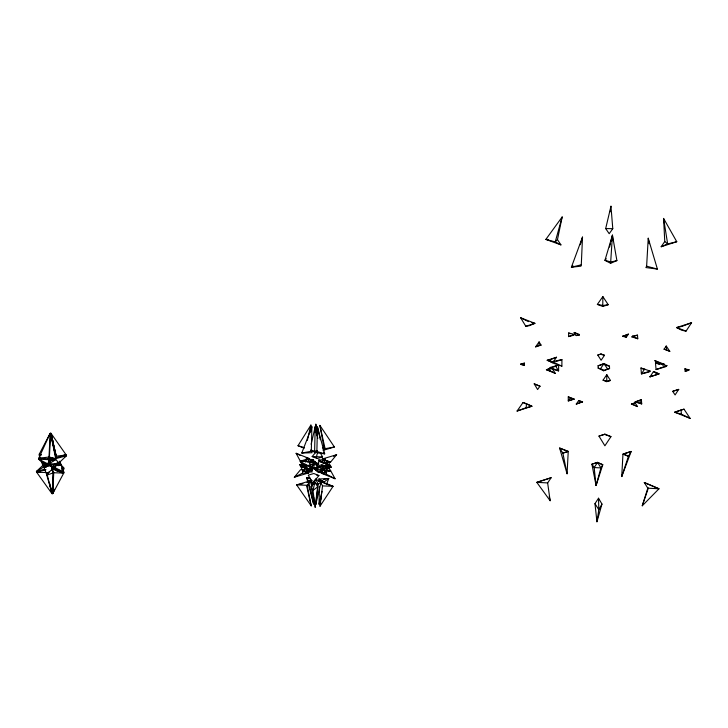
<?xml version="1.0" encoding="UTF-8"?>
<svg xmlns="http://www.w3.org/2000/svg" width="728" height="728" viewBox="0 0 728 728"><rect width="100%" height="100%" fill="white"/><g stroke="black" fill="none" stroke-linecap="round" stroke-linejoin="round"><path stroke-width="1.09" d="M568.277 396.851L568.277 400.919L574.146 399.026L568.277 396.851L573.882 399.481M568.623 336.591L568.623 333.005L574.301 334.316L574.055 335.117L568.623 336.591L574.301 334.316M561.87 366.184L561.925 359.623L552.361 361.625L552.152 362.762L561.87 366.184L552.361 361.625M558.658 365.065L558.594 370.88L549.94 368.423L550.104 367.476L558.658 365.065L552.843 367.303M555.218 373.318L549.822 370.752L549.877 368.432L551.961 367.977L555.218 373.318L546.4 369.769L549.877 368.432M550.632 361.925L550.677 359.541L547.174 360.269L552.843 362.526L556.529 357.257L547.174 360.269L552.843 362.526M311.302 451.269L311.884 426.763L301.774 453.034L312.103 452.725L311.302 451.269L301.774 453.034M317.817 438.456L315.206 426.79L314.614 451.214L315.397 452.661L317.408 451.651M308.39 484.202L313.595 503.967L313.75 497.461M316.871 451.469L317.463 426.954L324.679 453.853L317.645 452.925L316.871 451.469L324.679 453.853L323.687 452.124M312.194 486.031L311.775 483.874L315.597 479.17L321.084 482L315.788 504.422L315.843 502.238M321.366 498.016L319.028 504.195L319.446 486.814M535.59 346.856L538.984 345.5L539.102 341.914L535.59 346.856L541.059 345.108L539.102 341.914M50.587 435.49L50.687 433.26L53.362 442.751M517.071 411.038L526.235 407.689L526.408 403.694L523.023 402.539L517.071 411.038L531.95 406.242L526.408 403.694M567.076 473.773L568.24 451.369L559.614 448.039L567.076 473.773L562.862 453.144L559.614 448.039L568.04 451.487L562.862 453.144L568.24 451.369M581.29 264.819L582.509 237.101L571.389 267.212L580.971 266.166L581.29 264.819L571.389 267.212L572.854 265.565M46.992 472.627L46.783 475.22L52.243 493.693L53.199 472.818L51.806 469.269M51.078 488.197L52.389 493.457L53.344 472.59L51.952 469.05M52.762 493.62L53.726 472.754L51.988 468.322L63.773 473.054L52.762 493.62L53.472 490.29M49.013 457.038L50.141 433.433L38.775 458.258L50.933 458.986L49.013 457.038L38.775 458.258M50.669 433.451L55.683 458.758L49.54 457.057L51.46 459.004L55.683 458.758L55.819 456.31L50.669 433.451L49.404 457.066L51.324 459.013L49.049 457.866M51.524 490.226L52.252 493.457L52.361 491.227M51.661 490.226L52.389 493.457L52.498 491.227M52.88 491.245L52.771 493.475L54.627 489.362M524.369 365.483L524.479 363.145L520.948 363.864L521.011 364.51L524.369 365.483L520.948 363.864M597.215 462.444L602.784 464.728L600.918 467.904L596.077 485.53L591.9 464.182L597.588 462.389L602.784 464.728L596.077 485.53L596.177 483.328M610.874 241.696L612.439 235.208L610.601 263.318L604.941 260.342L612.439 235.208L616.898 260.588L610.601 263.318M64 454.927L66.221 454.991L56.147 456.192L51.005 433.342L66.221 454.991L55.91 457.776M621.73 476.558L622.959 454.117L631.158 451.433L621.73 476.558L628.455 456.301L631.158 451.433L622.959 454.117L628.455 456.301L623.468 454.017M646.628 266.202L648.229 238.238L657.402 269.069L645.873 267.558L646.628 266.202L657.402 269.069M310.019 432.814L310.911 425.079L298.007 445.718L304.067 448.12M610.319 211.775L610.965 206.233L612.776 228.683L609.2 233.706L605.678 228.574L610.965 206.233M314.551 432.314L315.206 426.79L316.816 435.28M315.315 428.637L315.834 424.233L317.736 434.261M315.169 507.243L317.645 486.895L314.969 481.909L311.129 486.641L315.169 507.243L312.995 490.417L311.129 486.641M315.788 504.422L318.263 484.12L315.597 479.17M320.02 506.206L322.54 485.895L319.856 480.935L333.087 486.304L320.02 506.206L320.784 503.002M596.942 521.767L598.826 509.709L598.516 498.234L594.976 503.658L596.942 521.767L601.965 504.04L598.516 498.234M557.466 239.612L562.162 216.962L545.854 239.403L560.924 244.881L557.466 239.612L555.236 241.896L545.854 239.403L547.966 239.439M49.686 435.471L50.15 433.324L39.248 454.199L41.196 454.982M49.677 435.59L50.141 433.433M50.068 435.617L50.532 433.469L52.107 439.876M52.389 493.457L53.544 488.142M327.436 467.376L327.864 465.438L330.558 465.838L331.249 467.203L327.436 467.376L330.558 465.838M335.089 478.76L326.153 474.128L326.854 470.943L330.676 470.752L335.089 478.76L321.822 473.409L326.854 470.943M330.43 465.774L327.054 464.009L327.746 460.906L330.43 465.774L326.417 464.164M321.185 469.888L325.189 467.922L325.625 465.984L329.011 467.74L322.14 469.797M318.728 460.005L324.916 459.768L324.215 462.862L318.728 460.005L319.483 461.388L322.577 462.626M320.566 469.633L321.257 466.612M307.362 440.376L310.911 425.079M310.865 431.158L311.884 426.763M311.129 444.289L315.206 426.79M317.572 466.63L318.764 461.516L325.816 462.544L326.99 464.801L321.467 466.457L317.572 466.63L325.816 462.544M314.969 481.909L312.995 490.417L317.645 486.895M319.028 504.195L322.049 491.418M314.824 462.771L313.604 467.886L314.096 468.732L317.508 467.713L314.824 462.771L310.956 467.467L314.096 468.732M317.581 452.179L316.389 457.166L317.153 458.558L322.568 456.947L320.429 453.062M313.004 467.321L312.276 470.343L305.56 469.241L304.222 467.085L312.276 470.343L309.655 465.474M609.564 247.101L610.346 243.862M309.354 466.32L310.61 461.215L300.273 461.616L301.683 463.873L309.354 466.32L300.273 461.616M315.524 469.596L314.751 468.24L320.538 467.121L315.524 469.596L310.01 466.73L310.483 464.792L315.47 462.316L318.227 463.745M308.272 462.28L309.036 459.195L313.231 459.805L314.014 461.188L310.656 462.189M306.725 469.069L305.933 472.245L312.267 471.935L311.466 470.597L306.725 469.069L308.572 470.024M308.663 465.165L311.293 470.051L305.778 467.203L306.261 465.265M294.33 477.213L302.375 473.236L303.176 470.06L300.609 469.633L294.33 477.213L308.708 472.918L303.176 470.06M305.778 462.189L306.297 460.132L307.371 462.125M303.13 466.475L303.631 464.546L299.709 464.71L300.573 466.066L303.13 466.475L299.709 464.71M562.162 216.962L555.236 241.896L560.924 244.881M580.334 244.681L582.509 237.101M642.26 505.778L647.802 488.188L644.289 482.537L658.995 488.77L642.26 505.778L648.384 488.006M579.315 334.998L579.479 334.516L574.174 332.459L576.148 335.59L579.315 334.998L574.174 332.459M326.435 484.63L328.783 478.46L318.855 479.024L319.601 480.298L324.315 481.836L328.783 478.46M602.775 306.452L602.848 296.578L597.37 304.413L602.775 306.452L608.217 304.704L602.848 296.578M62.026 472.927L63.882 468.814L61.716 468.705M601.965 504.04L598.826 509.709L594.976 503.658M597.779 355.055L601.146 353.972L604.504 355.282L601.101 360.26L597.779 355.055L601.146 353.972M678.687 389.407L675.093 394.94L672.699 391.346L678.687 389.407L672.699 391.346M600.982 365.019L604.049 363.518L609.463 366.166L609.564 368.541L603.576 370.761L598.152 368.131L598.079 365.756L604.049 363.518L607.552 369.005L609.564 368.541M597.588 462.389L591.9 464.182L594.157 467.567L600.918 467.904L597.588 462.389L594.157 467.567L596.077 485.53M686.058 331.113L691.6 322.722L676.567 327.564L681.863 330.294L686.058 331.113L676.567 327.564L680.443 326.79M664.154 349.149L666.229 346.037L669.796 351.305L664.154 349.149L669.796 351.305M650.004 376.813L653.435 371.635L659.131 373.864L650.004 376.813L659.131 373.864L653.435 371.635M610.956 436.645L604.895 445.791L598.953 436.099L604.959 434.161L610.956 436.645L604.504 434.398L598.953 436.099M622.686 336.354L628.41 334.134L626.353 337.155L622.686 336.354L628.41 334.134M644.717 368.941L641.413 373.901L649.094 372.008L650.177 371.08L640.968 367.995L641.413 373.901L650.177 371.08M547.647 482.919L551.151 477.714L536.8 482.355L550.122 500.709L547.647 482.919L536.8 482.355L551.151 477.714M603.057 380.18L606.779 374.683L610.455 380.462L606.743 381.654L603.057 380.18L607.043 381.299L610.455 380.462M52.143 467.558L54.746 467.467L56.493 464.892L61.061 465.137L63.928 472.299L53.126 467.958M576.312 404.049L578.669 400.591L582.564 401.82L576.312 404.049L582.564 401.82M598.152 368.131L600.482 368.75L604.049 363.518M46.683 474.483L53.954 467.567L49.449 465.756L43.889 467.267L46.683 474.483L47.848 472.781M49.122 471.808L46.783 475.22L53.199 472.818M570.57 397.57L568.277 400.919L574.146 399.026M661.17 246.728L664.764 241.514L663.59 218.427L676.767 241.723L661.17 246.728L667.649 243.926L676.767 241.723M51.197 459.969L48.312 464.118L46.729 464.191L51.351 459.978L48.749 461.579M50.587 458.185L49.004 459.677L51.57 459.532L52.707 457.885M48.667 463.982L51.551 459.832L55.774 459.596L58.832 462.735L53.29 464.236L48.667 463.982L55.774 459.596M46.301 464.027L47.893 463.954L50.778 459.814L38.62 459.086L41.815 462.235L46.41 464.1L45.436 464.146M539.93 386.195L537.592 389.544L534.206 383.856L539.93 386.195L534.206 383.856M43.443 466.894L46.219 464.273L41.733 462.471L43.443 466.894L44.645 465.174M44.927 465.292L43.725 467.012L46.501 464.391M603.576 370.761L607.552 369.005M631.931 336.928L632.523 336.127L637.491 335.135L637.764 338.766L631.931 336.928L637.491 335.135M328.728 467.185L324.897 471.908L323.214 468.841L328.728 467.185L326.381 468.341M325.989 463.054L327.746 460.906M320.811 469.605L323.341 466.502M320.966 469.869L323.487 466.775M318.909 475.557L312.621 483.274L308.281 475.156L313.814 473.5L318.909 475.557L316.753 475.193M330.485 462.253L336.609 454.736L322.295 458.995L327.791 461.861L330.485 462.253L322.295 458.995L325.389 458.877M307.125 485.303L310.974 480.589L296.633 484.894L311.193 505.851L307.125 485.303L296.633 484.894L302.884 483.647M606.743 381.654L606.779 374.683M308.335 469.333L305.933 472.245L311.693 470.443L311.193 469.605L308.563 469.178L306.151 472.099L311.193 469.605M316.243 463.691L315.47 462.316L311.63 466.985L310.01 466.73M309.518 463.072L310.811 461.507M305.46 468.177L303.057 471.089L300.418 466.138L305.46 468.177L300.418 466.138M322.595 448.166L323.869 446.619L319.883 425.38L334.398 446.992L323.123 450.332M305.023 461.67L306.297 460.132M317.153 458.558L312.175 456.574L316.252 451.651M606.278 258.731L604.941 260.342L611.101 261.998L616.898 260.588M59.314 462.562L66.466 455.764L52.034 459.659M49.286 461.215L50.878 459.887L48.785 460.351M43.689 466.966L46.465 464.346L49.249 465.456L43.689 466.966L48.048 464.273L49.249 465.456M44.681 469.214L36.4 471.453L43.662 464.619M666.912 365.647L665.501 366.766L656.074 369.56L655.464 362.881L666.912 365.647L656.074 369.56M320.384 482.528L318.263 484.12L316.098 484.038M631.376 404.095L635.135 402.884L637.491 406.561L631.376 404.095L635.135 402.884M635.098 401.956L641.395 399.781L641.705 403.913L635.098 401.956L641.395 399.781M688.16 370.488L689.116 369.86L684.884 368.841L685.175 371.253L688.16 370.488L684.884 368.841M49.14 460.951L50.878 459.887M49.477 460.833L51.215 459.759M36.4 471.453L43.416 467.13L45.855 467.121M64.701 456.847L66.466 455.764M56.302 464.473L58.104 463.363M604.504 434.398L604.959 434.161M323.077 449.731L325.088 448.721L334.398 446.992M309.264 461.789L313.231 459.805M305.496 465.647L303.203 466.794L311.293 470.051M333.561 456.247L336.609 454.736M327.928 465.11L324.806 466.648L322.422 466.757L327.928 465.11L326.135 464.846M311.411 479.779L308.445 481.226L306.652 477.614L310.501 478.296M307.007 482.528L310.974 480.589M521.011 364.51L524.479 363.145M551.651 359.159L556.529 357.257M681.408 326.599L691.6 322.722M59.723 470.37L57.639 471.153L52.935 468.686M61.798 469.596L63.882 468.814M685.175 371.253L689.116 369.86M680.989 410.082L674.638 412.194L690.126 418.382L684.001 409.163L680.989 410.082L681.454 414.196L690.126 418.382M556.055 361.507L561.925 359.623M551.961 367.977L546.4 369.769L549.822 370.752M662.589 365.001L664.546 364.373L654.936 360.651L656.802 363.463M684.001 409.163L674.638 412.194L681.454 414.196M525.816 326.271L534.934 323.341L520.62 317.763L525.816 326.271L529.311 325.689L534.934 323.341L531.658 322.595M576.148 335.59L579.479 334.516M322.477 460.596L324.916 459.768M305.023 466.248L303.203 466.794L305.778 467.203M322.286 470.06L324.242 469.469M326.199 468.887L329.129 468.013L330.248 470.161L322.531 470.534M326.736 471.935L321.822 473.409L326.153 474.128M328.71 471.344L330.676 470.752M300.318 461.152L309.191 458.522L296.114 453.289L300.318 461.152L304.231 461.006L309.191 458.522L306.06 458.067M308.626 461.807L310.61 461.215M315.024 461.406L311.666 462.407L315.497 462.253L313.031 460.615M51.224 464.837L53.089 464.373M53.472 464.309L59.004 462.808M57.994 465.683L59.978 465.147M45.964 469.697L36.646 472.226L51.925 493.593L51.188 490.363M51.788 458.886L53.854 458.331M48.803 460.16L50.787 459.623L47.866 458.458M526.235 407.689L531.95 406.242L523.023 402.539M598.079 365.756L600.109 365.301M309.4 481.035L312.257 480.471M323.687 479.479L325.725 479.07M538.984 345.5L541.059 345.108M317.517 450.678L314.614 451.214L310.811 450.05M608.217 304.704L603.184 305.496L597.37 304.413M40.031 471.808L36.646 472.226L46.674 472.536M49.085 459.723L50.787 459.623M302.375 473.236L308.708 472.918L303.649 470.861M323.214 468.841L324.806 468.759M315.506 469.76L319.41 469.578L321.084 472.654L315.988 470.597L315.506 469.76L321.084 472.654M45.245 464.318L46.219 464.273M45.527 464.428L48.048 464.273M317.508 467.713L310.956 467.467M325.189 467.922L329.011 467.74L325.989 466.539M310.483 464.792L312.075 464.728M51.715 467.421L54.318 467.33L56.329 464.646L59.287 462.899L61.152 464.81L56.584 464.555M322.568 456.947L312.175 456.574M605.678 228.574L612.776 228.683M53.726 472.754L63.773 473.054L59.678 471.871M313.932 483.956L311.775 483.874L310.629 481.59L311.857 487.032M322.54 485.895L333.087 486.304L326.308 484.075M647.802 488.188L658.995 488.77L644.289 482.537M61.871 467.886L64.037 468.004L61.061 464.946M43.889 467.267L46.019 467.376M53.071 468.25L55.237 468.359M52.935 464.373L48.312 464.118L49.65 465.474L54.163 467.276L53.08 464.537L48.458 464.282L54.163 467.276M56.402 464.628L60.97 464.883L59.223 463.964M51.57 459.532L54.736 459.714M325.407 463.763L327.054 464.009M321.485 465.601L323.241 465.865M660.378 363.363L664.546 364.373M600.909 354.39L604.504 355.282M607.125 365.556L609.463 366.166M39.248 454.199L41.25 454.754M298.007 445.718L304.504 447.702M318.254 481.062L320.147 481.681M309.873 478.678L306.652 477.614L307.808 482.009M623.004 335.872L626.353 337.155M655.464 362.881L659.486 364.437M568.623 333.005L570.434 333.706M603.621 364.173L606.242 365.21M600.482 368.75L604.013 370.143M48.994 458.085L50.942 458.858M51.551 459.832L53.626 460.66M635.744 401.519L641.705 403.913L639.402 400.336M550.104 367.476L558.594 370.88L555.446 365.756M318.946 464.055L316.88 463.226L317.353 464.073M49.804 465.52L54.318 467.33L53.235 464.591M308.563 469.178L311.693 470.443M578.669 400.591L582.364 402.102M631.768 403.822L637.491 406.561M520.62 317.763L528.483 321.612M640.968 367.995L644.016 369.496M654.936 360.651L659.468 362.917M632.523 336.127L637.764 338.766M318.855 479.024L324.315 481.836M319.856 480.935L325.343 483.756M313.677 461.306L315.497 462.253M296.114 453.289L300.072 455.346M327.864 465.438L331.249 467.203M310.783 450.241L315.397 452.661M54.746 467.467L63.928 472.299M38.62 459.086L47.893 463.954M41.924 462.298L44.554 463.681M41.742 462.371L44.363 463.854M51.988 468.322L57.63 471.289M49.04 457.994L50.933 458.986M59.414 463.791L61.152 464.81M664.764 241.514L667.649 243.926L663.59 218.427M323.869 446.619L325.088 448.721L319.883 425.38M315.47 462.316L318.145 467.23M59.751 461.206L61.152 464.71M39.094 454.964L41.833 462.043M49.613 483.155L52.243 493.693M47.456 475.693L51.925 493.593M52.625 442.014L55.683 456.32L50.532 433.469M50.687 433.26L55.91 454.609M308.69 482.309L313.595 503.967M306.752 486.277L311.193 505.851M51.005 433.342L56.147 456.192M317.463 426.954L320.311 439.73M549.221 496.46L550.122 500.709M51.615 490.181L52.252 493.457M648.229 238.238L649.139 243.753M315.834 424.233L316.098 426.462M316.361 428.692L316.625 430.931M666.229 346.037L666.611 349.695M655.892 372.263L656.101 374.629M612.439 235.208L612.885 240.649M322.804 469.669L322.094 472.845L317.781 472.135L317.008 470.798L322.094 472.845L320.42 469.778L322.804 469.669M59.032 462.99L54.573 467.23L53.49 464.491L59.032 462.99M306.943 466.184L301.911 464.155L306.943 466.184"/></g></svg>
